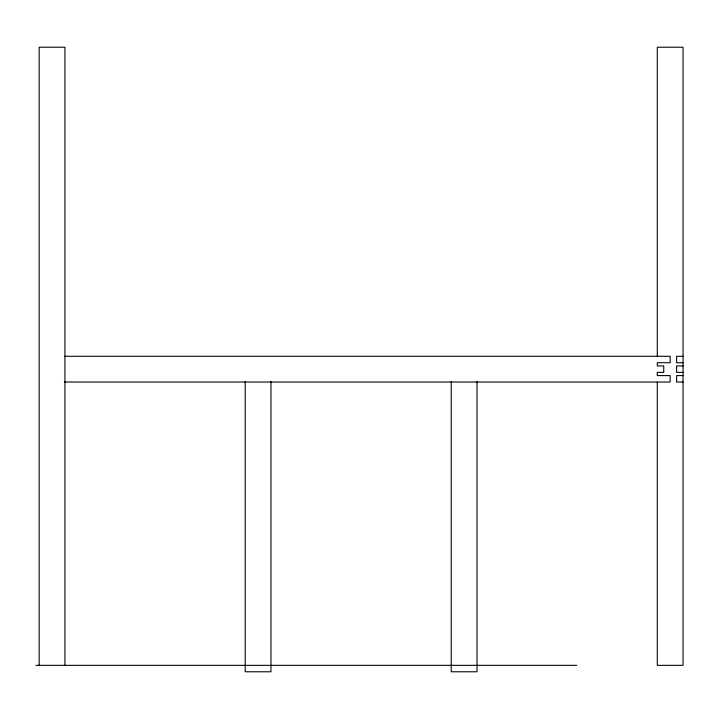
<?xml version="1.0" encoding="UTF-8"?>
<svg xmlns="http://www.w3.org/2000/svg" width="719" height="719" viewBox="0 0 719 719"><rect width="100%" height="100%" fill="white"/><g stroke="black" fill="none" stroke-linecap="round" stroke-linejoin="round"><path stroke-width="1.08" d="M64.926 356.282L670.171 356.282L670.171 362.718L657.292 362.718L657.292 365.935L663.736 365.935L663.736 372.379L657.292 372.379L657.292 375.597L670.171 375.597L670.171 382.032L64.386 382.032M683.05 356.282L676.615 356.282L676.615 362.718L683.05 362.718M683.05 365.935L676.615 365.935L676.615 372.379L683.05 372.379M683.05 375.597L676.615 375.597L676.615 382.032L683.05 382.032M35.95 665.345L576.809 665.345M657.292 356.282L657.292 47.22L683.05 47.22L683.05 665.345L657.292 665.345L657.292 382.032M477.012 381.483L477.012 671.78L451.253 671.78L451.253 381.483M270.964 381.483L270.964 671.78L245.215 671.78L245.215 381.483M64.926 665.345L64.926 47.22L39.168 47.22L39.168 665.345"/></g></svg>
